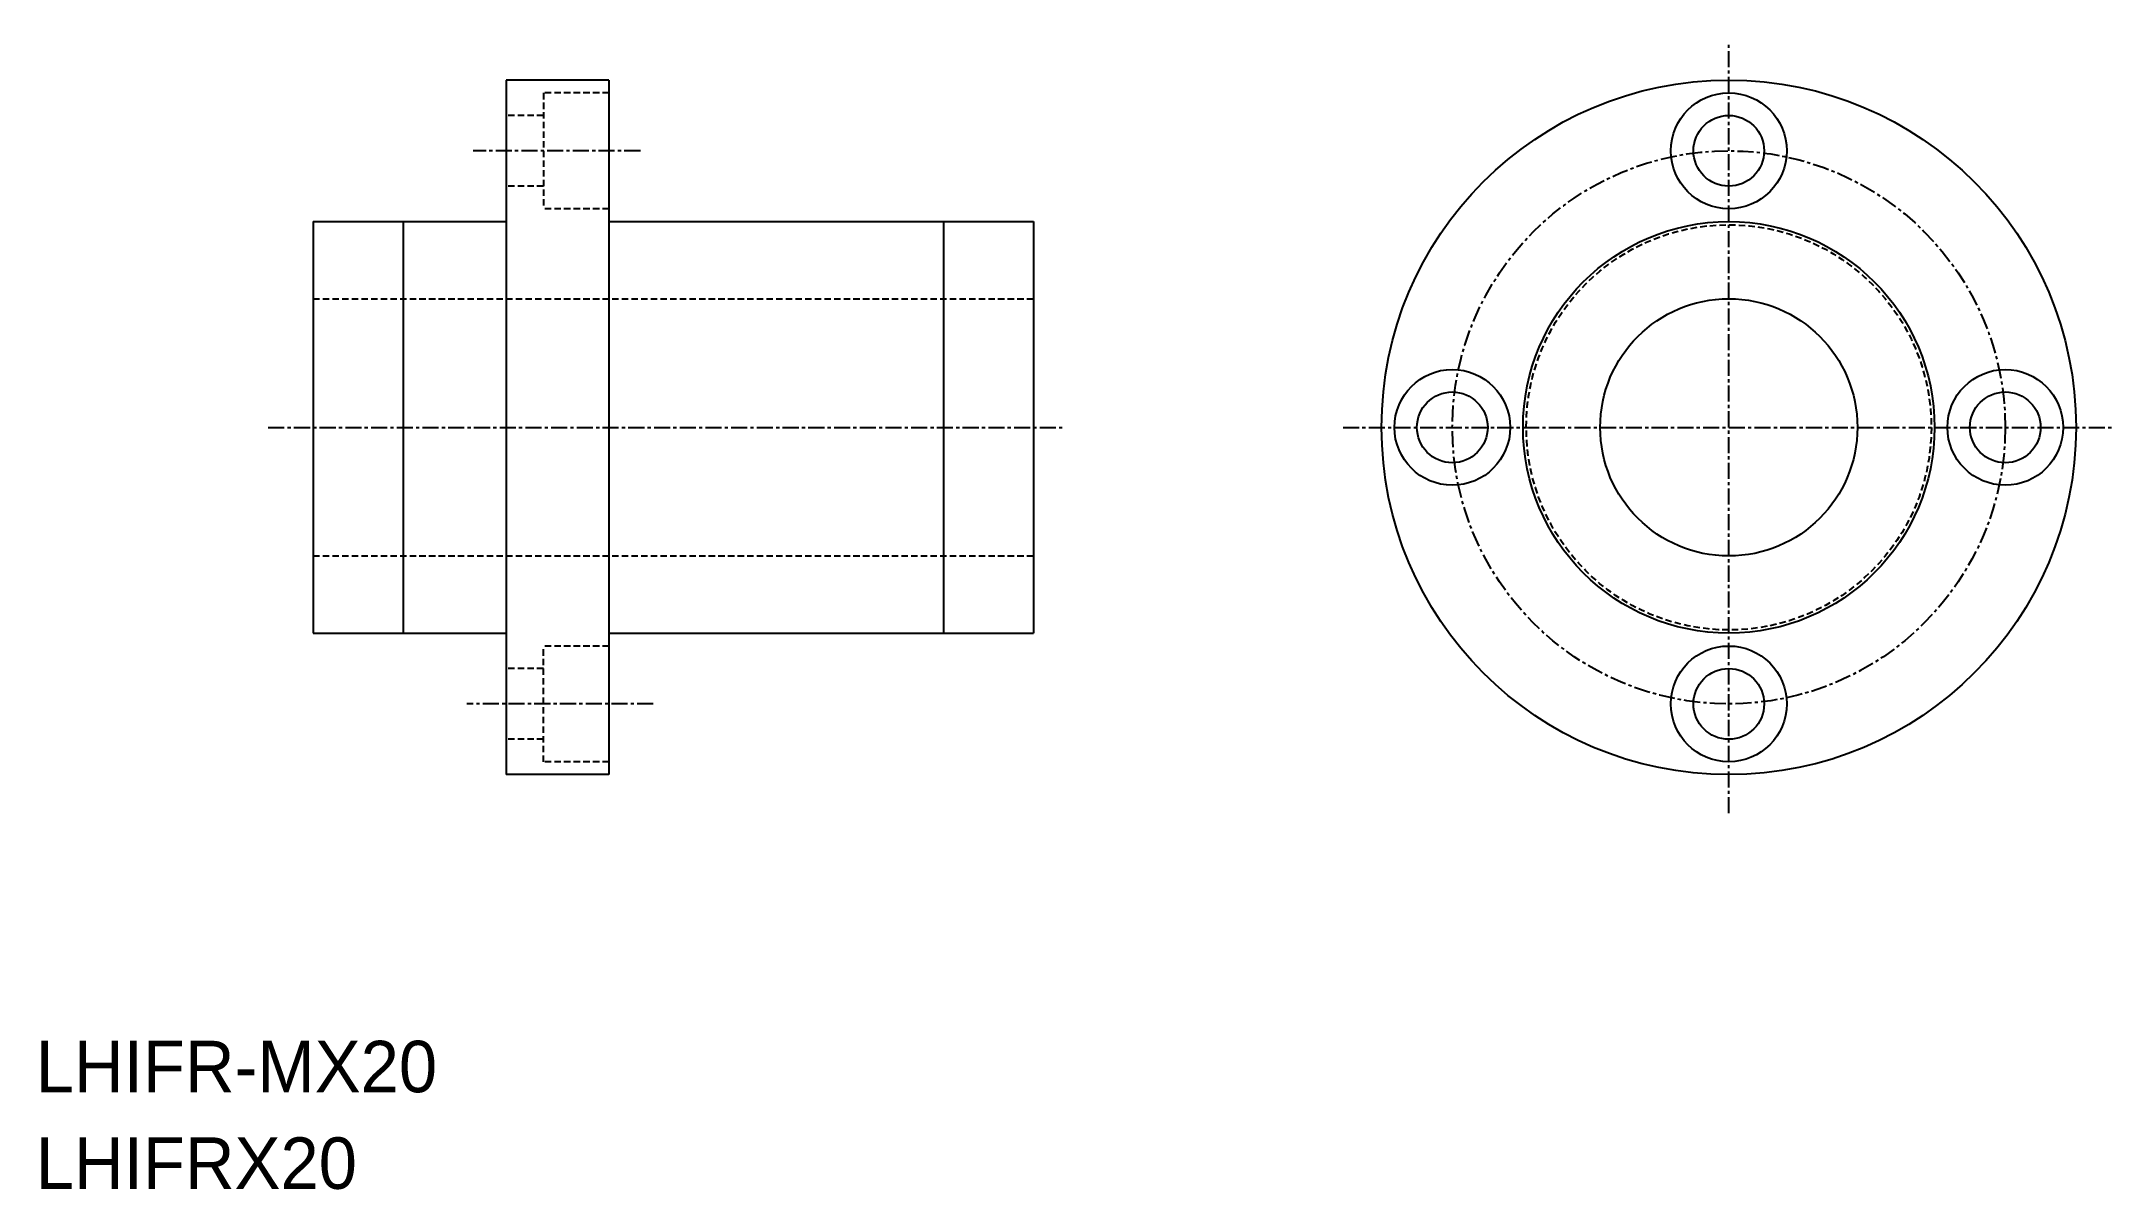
# Model space of a CAD drawing. Extents: x 176 to 337, y 150 to 239.
import ezdxf

# ---------------------------------------------------------------- set-up
doc = ezdxf.new("R2010")
doc.units = 0
doc.linetypes.add('CENTER', pattern=[2, 1.25, -0.25, 0.25, -0.25])
doc.linetypes.add('DASHED', pattern=[0.75, 0.5, -0.25])
doc.layers.get('0').update_dxf_attribs({"linetype": 'CONTINUOUS'})
doc.layers.add('CENTER', color=1, linetype='CENTER')

msp = doc.modelspace()

# ---------------------------------------------------------------- linework, layer by layer
at = {"color": 7, "linetype": 'CONTINUOUS'}
for p, q in [((211.94, 236.43), (211.94, 182.43)), ((219.94, 236.43), (211.94, 236.43)), ((219.94, 236.43), (219.94, 182.43)), ((196.94, 225.43), (211.94, 225.43)), ((196.94, 225.43), (196.94, 193.43)), ((203.94, 225.43), (203.94, 193.43)), ((219.94, 225.43), (252.94, 225.43)), ((245.94, 225.43), (245.94, 193.43)), ((252.94, 225.43), (252.94, 193.43)), ((196.94, 193.43), (211.94, 193.43)), ((219.94, 193.43), (252.94, 193.43)), ((219.94, 182.43), (211.94, 182.43))]:
    msp.add_line(p, q, dxfattribs=at)
at = {"color": 3, "linetype": 'DASHED'}
for p, q in [((214.84, 235.43), (214.84, 226.43)), ((219.94, 235.43), (214.84, 235.43)), ((214.84, 233.68), (211.94, 233.68)), ((214.84, 228.18), (211.94, 228.18)), ((219.94, 226.43), (214.84, 226.43)), ((196.94, 219.43), (252.94, 219.43)), ((196.94, 199.43), (252.94, 199.43)), ((219.94, 192.43), (214.84, 192.43)), ((214.84, 183.43), (214.84, 192.43)), ((214.84, 190.68), (211.94, 190.68)), ((214.84, 185.18), (211.94, 185.18)), ((219.94, 183.43), (214.84, 183.43))]:
    msp.add_line(p, q, dxfattribs=at)
at = {"color": 7, "linetype": 'CONTINUOUS'}
for centre, radius in [((307.02, 209.43), 27), ((307.02, 230.93), 4.5), ((307.02, 230.93), 2.75), ((307.02, 209.43), 16), ((307.02, 209.43), 10), ((285.52, 209.43), 4.5), ((328.52, 209.43), 4.5), ((285.52, 209.43), 2.75), ((328.52, 209.43), 2.75), ((307.02, 187.93), 4.5), ((307.02, 187.93), 2.75)]:
    msp.add_circle(centre, radius, dxfattribs=at)
at = {"color": 3, "linetype": 'DASHED'}
msp.add_circle((307.02, 209.43), 15.75, dxfattribs=at)
at = {"layer": 'CENTER', "color": 1, "linetype": 'CENTER'}
for p, q in [((307.02, 179.43), (307.02, 239.43)), ((222.38, 230.93), (209.38, 230.93)), ((193.44, 209.43), (255.44, 209.43)), ((277.02, 209.43), (337.02, 209.43)), ((223.38, 187.93), (208.88, 187.93))]:
    msp.add_line(p, q, dxfattribs=at)
msp.add_circle((307.02, 209.43), 21.5, dxfattribs=at)

# ---------------------------------------------------------------- texts
at = {"color": 7, "linetype": 'CONTINUOUS'}
for s, p in [('LHIFR-MX20', (175.37, 157.74)), ('LHIFRX20', (175.37, 150.23))]:
    msp.add_text(s, height=4, dxfattribs=at).set_placement(p)

doc.saveas('drawing.dxf')
